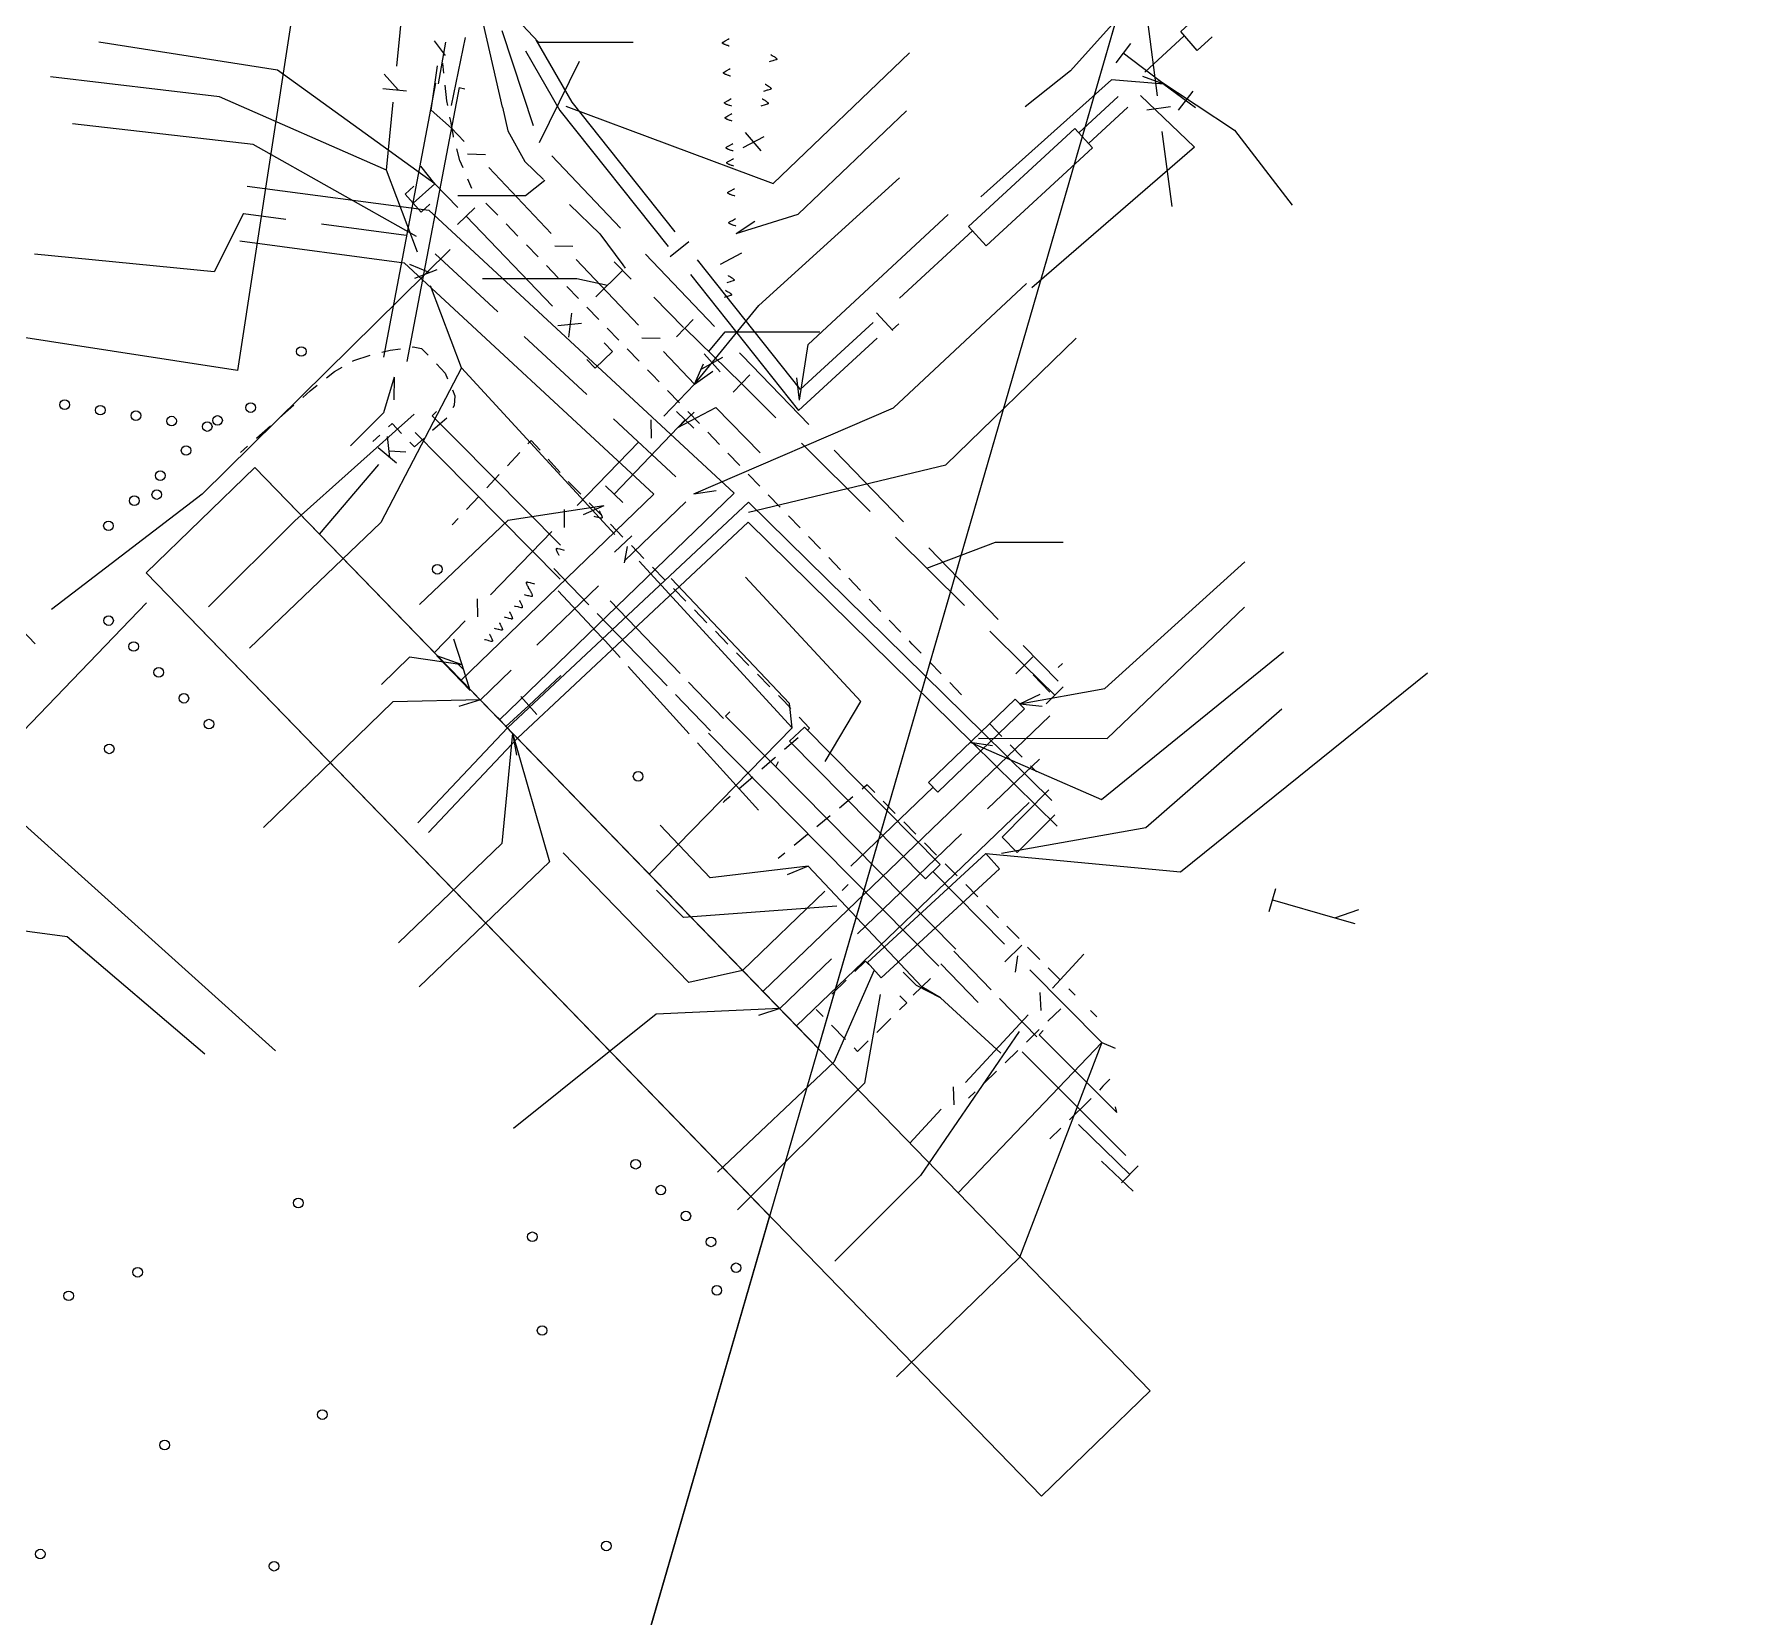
# Model space of a CAD drawing. Header units: metres. Extents: x 3206 to 3701, y 9896 to 11410.
# Drawn here: x 3609.6 to 3680.6, y 11142.5 to 11208.3 of the extents above; entities that cross this region are included whole.
import ezdxf

# ---------------------------------------------------------------- set-up
doc = ezdxf.new("R2010")
doc.units = ezdxf.units.M
for name, color, linetype in [('BOUNDARY', 7, 'Continuous'), ('BUILDING', 7, 'Continuous'), ('CURB', 7, 'Continuous'), ('ELECTR_CABLE', 7, 'Continuous'), ('ELECTR_CABLE_COMM', 7, 'Continuous'), ('GAS', 7, 'Continuous'), ('GROUND', 7, 'Continuous'), ('HEAT', 7, 'Continuous'), ('SEWER', 7, 'Continuous'), ('WATER_PIPELINE', 7, 'Continuous')]:
    doc.layers.add(name, color=color, linetype=linetype)

# ---------------------------------------------------------------- blocks, each defined once
blk = doc.blocks.new('МОЖЖЕВЕЛЬНИК_СКАЛЬНЫЙ')
blk.add_circle((0, 0), 0.2)
blk = doc.blocks.new('КЛЕН_САХАРИСТЫЙ')
blk.add_circle((0, 0), 0.2)
blk = doc.blocks.new('БЕРЕЗА_ПОЛЕЗНАЯ')
blk.add_circle((0, 0), 0.2)

msp = doc.modelspace()

# ---------------------------------------------------------------- linework, layer by layer
at = {"layer": 'BOUNDARY'}
msp.add_lwpolyline([(3253.023, 9915.673), (3233.596, 10020.109), (3233.041, 10027.227), (3225.675, 10139.955), (3262.083, 10325.257), (3335.841, 10689.444), (3351.098, 10763.684), (3367.768, 10831.231), (3377.814, 10869.112), (3520.394, 11207.447), (3551.174, 11273.829), (3554.005, 11279.367), (3611.719, 11390.174), (3639.436, 11373.131), (3680.635, 11298.581), (3281.247, 9920.202)], close=True, dxfattribs=at)
at = {"layer": 'BUILDING'}
for points in [[(3599.832, 11197.11), (3608.35, 11252.543), (3626.618, 11249.736), (3618.101, 11194.303)], [(3618.823, 11190.266), (3656.065, 11151.858), (3651.539, 11147.469), (3614.297, 11185.877)]]:
    msp.add_lwpolyline(points, close=True, dxfattribs=at)
at = {"layer": 'CURB'}
for points in [[(3626.684, 11206.662), (3626.637, 11207.081)], [(3626.845, 11205.329), (3626.81, 11205.523), (3626.739, 11206.165)], [(3627.088, 11204.008), (3627.078, 11204.046), (3626.965, 11204.673), (3626.935, 11204.837)], [(3627.482, 11202.726), (3627.349, 11203.042), (3627.219, 11203.525)], [(3627.84, 11201.877), (3627.676, 11202.266)], [(3628.925, 11200.757), (3628.434, 11201.264)], [(3629.765, 11199.891), (3629.273, 11200.398)], [(3630.604, 11199.024), (3630.113, 11199.531)], [(3631.443, 11198.158), (3630.952, 11198.665)], [(3632.283, 11197.291), (3631.791, 11197.799)], [(3633.122, 11196.425), (3632.631, 11196.932)], [(3633.962, 11195.558), (3633.47, 11196.066)], [(3622.881, 11194.69), (3622.931, 11194.719), (3623.623, 11194.942)], [(3624.107, 11195.064), (3624.448, 11195.142), (3624.878, 11195.204)], [(3625.373, 11195.276), (3625.4, 11195.28), (3625.757, 11195.222), (3626.028, 11194.935)], [(3634.801, 11194.692), (3634.31, 11195.199)], [(3621.803, 11193.997), (3622.13, 11194.254), (3622.449, 11194.439)], [(3626.372, 11194.571), (3626.739, 11194.183), (3626.838, 11193.954)], [(3635.64, 11193.825), (3635.342, 11194.134), (3635.149, 11194.333)], [(3620.809, 11193.184), (3621.114, 11193.454), (3621.411, 11193.688)], [(3627.037, 11193.495), (3627.143, 11193.252), (3627.106, 11192.842), (3627.059, 11192.745)], [(3636.478, 11192.957), (3635.987, 11193.465)], [(3619.848, 11192.333), (3620.435, 11192.853)], [(3624.924, 11191.686), (3624.525, 11192.102), (3624.375, 11191.958)], [(3626.803, 11192.323), (3626.519, 11192.071), (3626.216, 11191.803)], [(3637.316, 11192.089), (3636.825, 11192.598)], [(3618.886, 11191.481), (3619.474, 11192.001)], [(3624.014, 11191.611), (3623.732, 11191.34)], [(3625.842, 11191.471), (3625.458, 11191.13), (3625.271, 11191.326)], [(3630.179, 11191.247), (3630.313, 11191.39), (3630.683, 11190.981)], [(3638.154, 11191.221), (3637.663, 11191.73)], [(3618.224, 11190.884), (3618.513, 11191.149)], [(3629.326, 11190.337), (3629.837, 11190.883)], [(3631.019, 11190.61), (3631.521, 11190.055)], [(3638.992, 11190.354), (3638.501, 11190.862)], [(3628.472, 11189.426), (3628.808, 11189.784), (3628.984, 11189.972)], [(3639.83, 11189.486), (3639.339, 11189.994)], [(3631.859, 11189.687), (3632.383, 11189.153)], [(3627.619, 11188.515), (3628.131, 11189.061)], [(3632.733, 11188.797), (3633.257, 11188.263)], [(3640.668, 11188.618), (3640.177, 11189.126)], [(3627.022, 11187.878), (3627.277, 11188.15)], [(3633.607, 11187.906), (3634.131, 11187.372)], [(3641.506, 11187.75), (3641.015, 11188.258)], [(3642.343, 11186.882), (3641.853, 11187.39)], [(3634.481, 11187.015), (3635.005, 11186.481)], [(3643.181, 11186.014), (3642.691, 11186.522)], [(3635.355, 11186.124), (3635.879, 11185.59)], [(3644.019, 11185.146), (3643.529, 11185.655)], [(3636.229, 11185.233), (3636.753, 11184.699)], [(3637.103, 11184.342), (3637.627, 11183.808)], [(3644.857, 11184.279), (3644.367, 11184.787)], [(3645.695, 11183.411), (3645.205, 11183.919)], [(3637.977, 11183.451), (3638.5, 11182.917)], [(3646.534, 11182.544), (3646.168, 11182.921), (3646.069, 11183.023), (3646.042, 11183.051)], [(3638.851, 11182.56), (3639.374, 11182.026)], [(3647.375, 11181.678), (3646.883, 11182.185)], [(3639.725, 11181.669), (3640.248, 11181.135)], [(3640.598, 11180.778), (3640.831, 11180.541), (3641.117, 11180.24)], [(3648.215, 11180.813), (3647.723, 11181.32)], [(3641.462, 11179.877), (3641.893, 11179.422), (3641.802, 11179.344)], [(3649.896, 11179.082), (3649.404, 11179.589)], [(3641.423, 11179.017), (3640.856, 11178.529)], [(3650.736, 11178.217), (3650.244, 11178.723)], [(3640.478, 11178.203), (3640.438, 11178.168), (3639.911, 11177.714)], [(3651.331, 11177.605), (3651.085, 11177.858)], [(3639.532, 11177.388), (3638.965, 11176.9)], [(3638.587, 11176.574), (3638.362, 11176.38), (3638.305, 11176.327)], [(3643.692, 11176.561), (3643.137, 11176.101)], [(3644.603, 11176.744), (3644.292, 11177.058), (3644.077, 11176.88)], [(3642.752, 11175.782), (3642.197, 11175.322)], [(3645.462, 11175.876), (3644.955, 11176.388)], [(3641.812, 11175.003), (3641.257, 11174.543)], [(3646.32, 11175.008), (3645.813, 11175.521)], [(3647.179, 11174.14), (3646.672, 11174.653)], [(3640.872, 11174.224), (3640.595, 11173.994)], [(3648.038, 11173.273), (3647.531, 11173.785)], [(3648.897, 11172.405), (3648.39, 11172.917)], [(3649.755, 11171.537), (3649.248, 11172.049)], [(3650.614, 11170.669), (3650.107, 11171.182)], [(3651.473, 11169.801), (3650.966, 11170.314)], [(3652.332, 11168.934), (3651.825, 11169.446)], [(3652.937, 11168.322), (3652.683, 11168.578)], [(3651.81, 11167.229), (3652.341, 11167.745)], [(3653.583, 11167.679), (3653.846, 11167.418)], [(3650.919, 11166.365), (3650.999, 11166.442), (3651.451, 11166.881)], [(3650.028, 11165.501), (3650.56, 11166.017)], [(3649.137, 11164.637), (3649.669, 11165.152)], [(3654.388, 11164.822), (3654.099, 11164.524), (3653.95, 11164.369)], [(3648.512, 11164.03), (3648.778, 11164.288)], [(3653.602, 11164.01), (3653.5, 11163.904), (3652.704, 11163.127)], [(3652.347, 11162.777), (3651.896, 11162.337)]]:
    msp.add_lwpolyline(points, dxfattribs=at)
at = {"layer": 'ELECTR_CABLE'}
for points in [[(3629.12, 11205.249), (3628.335, 11208.714), (3630.535, 11210.193), (3629.833, 11211.238)], [(3629.304, 11209.365), (3630.619, 11207.96), (3634.551, 11207.96)], [(3630.41, 11204.476), (3629.112, 11208.423)], [(3654.48, 11208.694), (3652.753, 11206.772), (3650.867, 11205.262)], [(3626.453, 11206.229), (3626.76, 11207.952)], [(3627.001, 11205.319), (3627.583, 11208.149)], [(3638.556, 11207.794), (3638.542, 11207.798), (3638.493, 11207.814), (3638.472, 11207.821), (3638.439, 11207.833), (3638.403, 11207.845), (3638.379, 11207.855), (3638.355, 11207.864), (3638.338, 11207.872), (3638.321, 11207.88), (3638.311, 11207.885), (3638.302, 11207.89), (3638.295, 11207.895), (3638.292, 11207.897), (3638.289, 11207.9), (3638.284, 11207.904), (3638.281, 11207.906), (3638.278, 11207.909), (3638.276, 11207.911), (3638.274, 11207.914), (3638.272, 11207.917), (3638.27, 11207.919), (3638.27, 11207.921), (3638.269, 11207.922), (3638.269, 11207.924), (3638.268, 11207.925), (3638.268, 11207.927), (3638.268, 11207.929), (3638.268, 11207.931), (3638.268, 11207.932), (3638.268, 11207.933), (3638.268, 11207.934), (3638.268, 11207.935), (3638.269, 11207.936), (3638.269, 11207.938), (3638.27, 11207.939), (3638.271, 11207.941), (3638.272, 11207.942), (3638.272, 11207.943), (3638.273, 11207.945), (3638.274, 11207.946), (3638.275, 11207.947), (3638.276, 11207.948), (3638.279, 11207.95), (3638.281, 11207.952), (3638.283, 11207.954), (3638.287, 11207.957), (3638.291, 11207.959), (3638.298, 11207.963), (3638.384, 11208.013), (3638.413, 11208.029), (3638.508, 11208.084), (3638.545, 11208.105)], [(3655.243, 11207.899), (3654.637, 11207.103)], [(3632.305, 11207.15), (3630.64, 11203.776)], [(3640.28, 11207.442), (3640.293, 11207.434), (3640.337, 11207.408), (3640.356, 11207.396), (3640.385, 11207.378), (3640.417, 11207.357), (3640.439, 11207.343), (3640.46, 11207.328), (3640.475, 11207.317), (3640.489, 11207.305), (3640.498, 11207.297), (3640.505, 11207.29), (3640.511, 11207.284), (3640.514, 11207.281), (3640.516, 11207.279), (3640.521, 11207.273), (3640.523, 11207.27), (3640.525, 11207.267), (3640.526, 11207.264), (3640.528, 11207.261), (3640.529, 11207.258), (3640.53, 11207.255), (3640.53, 11207.254), (3640.531, 11207.252), (3640.531, 11207.25), (3640.531, 11207.249), (3640.531, 11207.247), (3640.53, 11207.245), (3640.53, 11207.243), (3640.53, 11207.242), (3640.529, 11207.241), (3640.529, 11207.24), (3640.528, 11207.239), (3640.528, 11207.238), (3640.527, 11207.237), (3640.526, 11207.236), (3640.525, 11207.234), (3640.524, 11207.233), (3640.523, 11207.232), (3640.521, 11207.231), (3640.52, 11207.23), (3640.519, 11207.229), (3640.518, 11207.228), (3640.515, 11207.227), (3640.513, 11207.226), (3640.509, 11207.224), (3640.505, 11207.223), (3640.501, 11207.221), (3640.493, 11207.219), (3640.398, 11207.189), (3640.367, 11207.18), (3640.261, 11207.148), (3640.22, 11207.136)], [(3657.537, 11205.525), (3654.94, 11207.501)], [(3626.331, 11206.256), (3624.166, 11194.857)], [(3638.601, 11206.546), (3638.587, 11206.551), (3638.538, 11206.567), (3638.516, 11206.574), (3638.484, 11206.585), (3638.448, 11206.598), (3638.423, 11206.607), (3638.4, 11206.617), (3638.383, 11206.624), (3638.366, 11206.633), (3638.356, 11206.638), (3638.347, 11206.643), (3638.34, 11206.648), (3638.337, 11206.65), (3638.334, 11206.652), (3638.329, 11206.656), (3638.325, 11206.659), (3638.323, 11206.662), (3638.321, 11206.664), (3638.319, 11206.667), (3638.317, 11206.67), (3638.315, 11206.672), (3638.315, 11206.673), (3638.314, 11206.675), (3638.313, 11206.677), (3638.313, 11206.678), (3638.313, 11206.68), (3638.312, 11206.682), (3638.312, 11206.684), (3638.313, 11206.685), (3638.313, 11206.686), (3638.313, 11206.687), (3638.313, 11206.688), (3638.313, 11206.689), (3638.314, 11206.691), (3638.315, 11206.692), (3638.316, 11206.694), (3638.317, 11206.695), (3638.317, 11206.696), (3638.318, 11206.697), (3638.319, 11206.699), (3638.32, 11206.7), (3638.321, 11206.701), (3638.324, 11206.703), (3638.325, 11206.705), (3638.328, 11206.707), (3638.332, 11206.709), (3638.336, 11206.712), (3638.343, 11206.716), (3638.429, 11206.766), (3638.457, 11206.782), (3638.553, 11206.837), (3638.59, 11206.858)], [(3640.042, 11206.217), (3640.055, 11206.209), (3640.099, 11206.183), (3640.119, 11206.171), (3640.148, 11206.152), (3640.18, 11206.132), (3640.202, 11206.117), (3640.222, 11206.103), (3640.237, 11206.092), (3640.252, 11206.08), (3640.261, 11206.072), (3640.268, 11206.065), (3640.274, 11206.059), (3640.276, 11206.056), (3640.279, 11206.053), (3640.283, 11206.048), (3640.285, 11206.045), (3640.287, 11206.042), (3640.289, 11206.039), (3640.29, 11206.036), (3640.292, 11206.032), (3640.292, 11206.03), (3640.293, 11206.028), (3640.293, 11206.027), (3640.293, 11206.025), (3640.293, 11206.024), (3640.293, 11206.022), (3640.293, 11206.02), (3640.293, 11206.018), (3640.292, 11206.017), (3640.292, 11206.016), (3640.292, 11206.015), (3640.291, 11206.014), (3640.29, 11206.013), (3640.29, 11206.012), (3640.289, 11206.01), (3640.287, 11206.009), (3640.286, 11206.008), (3640.285, 11206.007), (3640.284, 11206.006), (3640.283, 11206.005), (3640.281, 11206.004), (3640.28, 11206.003), (3640.277, 11206.002), (3640.275, 11206.001), (3640.272, 11205.999), (3640.268, 11205.997), (3640.264, 11205.996), (3640.256, 11205.994), (3640.161, 11205.964), (3640.129, 11205.955), (3640.024, 11205.923), (3639.983, 11205.911)], [(3656.635, 11206.212), (3654.448, 11206.388), (3649.015, 11201.524)], [(3656.635, 11206.212), (3655.758, 11206.533)], [(3656.377, 11206.408), (3659.573, 11204.295), (3661.975, 11201.181)], [(3656.635, 11206.212), (3657.943, 11205.241)], [(3627.313, 11206.07), (3625.148, 11194.671)], [(3627.313, 11206.07), (3627.559, 11206.023)], [(3638.646, 11205.299), (3638.632, 11205.304), (3638.583, 11205.32), (3638.561, 11205.327), (3638.529, 11205.338), (3638.493, 11205.351), (3638.468, 11205.36), (3638.445, 11205.37), (3638.428, 11205.377), (3638.411, 11205.386), (3638.401, 11205.391), (3638.392, 11205.396), (3638.385, 11205.401), (3638.382, 11205.403), (3638.379, 11205.405), (3638.373, 11205.409), (3638.37, 11205.412), (3638.368, 11205.414), (3638.366, 11205.417), (3638.364, 11205.419), (3638.361, 11205.423), (3638.36, 11205.425), (3638.359, 11205.426), (3638.359, 11205.428), (3638.358, 11205.429), (3638.358, 11205.431), (3638.358, 11205.433), (3638.357, 11205.435), (3638.357, 11205.437), (3638.357, 11205.437), (3638.358, 11205.439), (3638.358, 11205.44), (3638.358, 11205.441), (3638.358, 11205.442), (3638.359, 11205.443), (3638.36, 11205.445), (3638.361, 11205.447), (3638.361, 11205.448), (3638.362, 11205.449), (3638.363, 11205.45), (3638.364, 11205.452), (3638.365, 11205.453), (3638.366, 11205.454), (3638.369, 11205.456), (3638.37, 11205.457), (3638.373, 11205.46), (3638.377, 11205.462), (3638.381, 11205.465), (3638.388, 11205.469), (3638.474, 11205.519), (3638.502, 11205.535), (3638.598, 11205.59), (3638.635, 11205.611)], [(3639.923, 11205.604), (3639.936, 11205.596), (3639.98, 11205.57), (3640, 11205.558), (3640.029, 11205.54), (3640.061, 11205.519), (3640.083, 11205.505), (3640.104, 11205.49), (3640.118, 11205.479), (3640.133, 11205.467), (3640.142, 11205.459), (3640.149, 11205.453), (3640.155, 11205.446), (3640.158, 11205.444), (3640.16, 11205.441), (3640.164, 11205.436), (3640.167, 11205.432), (3640.168, 11205.429), (3640.17, 11205.426), (3640.172, 11205.423), (3640.173, 11205.42), (3640.174, 11205.417), (3640.174, 11205.416), (3640.174, 11205.414), (3640.175, 11205.413), (3640.175, 11205.411), (3640.175, 11205.409), (3640.174, 11205.407), (3640.174, 11205.405), (3640.174, 11205.405), (3640.173, 11205.403), (3640.173, 11205.402), (3640.172, 11205.401), (3640.172, 11205.4), (3640.171, 11205.399), (3640.17, 11205.398), (3640.168, 11205.396), (3640.167, 11205.395), (3640.166, 11205.394), (3640.165, 11205.393), (3640.164, 11205.392), (3640.163, 11205.391), (3640.161, 11205.391), (3640.159, 11205.389), (3640.157, 11205.388), (3640.153, 11205.386), (3640.149, 11205.385), (3640.145, 11205.383), (3640.137, 11205.381), (3640.042, 11205.351), (3640.01, 11205.342), (3639.905, 11205.31), (3639.864, 11205.298)], [(3657.84, 11205.923), (3657.234, 11205.127)], [(3629.12, 11205.249), (3629.348, 11204.274), (3630.054, 11202.995), (3630.827, 11202.251)], [(3638.669, 11204.676), (3638.654, 11204.68), (3638.605, 11204.696), (3638.584, 11204.703), (3638.551, 11204.715), (3638.515, 11204.727), (3638.491, 11204.737), (3638.467, 11204.746), (3638.45, 11204.754), (3638.433, 11204.762), (3638.423, 11204.768), (3638.414, 11204.772), (3638.407, 11204.777), (3638.404, 11204.779), (3638.401, 11204.782), (3638.396, 11204.786), (3638.393, 11204.789), (3638.39, 11204.791), (3638.388, 11204.793), (3638.386, 11204.796), (3638.384, 11204.799), (3638.383, 11204.801), (3638.382, 11204.803), (3638.381, 11204.804), (3638.381, 11204.806), (3638.38, 11204.807), (3638.38, 11204.809), (3638.38, 11204.811), (3638.38, 11204.813), (3638.38, 11204.814), (3638.38, 11204.815), (3638.38, 11204.816), (3638.38, 11204.817), (3638.381, 11204.818), (3638.381, 11204.82), (3638.382, 11204.821), (3638.383, 11204.823), (3638.384, 11204.824), (3638.384, 11204.825), (3638.385, 11204.827), (3638.387, 11204.828), (3638.388, 11204.829), (3638.389, 11204.83), (3638.391, 11204.832), (3638.393, 11204.834), (3638.396, 11204.836), (3638.399, 11204.839), (3638.403, 11204.841), (3638.41, 11204.845), (3638.496, 11204.895), (3638.525, 11204.911), (3638.62, 11204.966), (3638.657, 11204.987)], [(3638.837, 11199.999), (3641.423, 11200.809), (3645.924, 11205.108)], [(3639.886, 11203.438), (3639.236, 11204.198)], [(3638.713, 11203.428), (3638.699, 11203.433), (3638.65, 11203.449), (3638.629, 11203.456), (3638.596, 11203.467), (3638.56, 11203.48), (3638.536, 11203.49), (3638.512, 11203.499), (3638.495, 11203.507), (3638.478, 11203.515), (3638.468, 11203.52), (3638.459, 11203.525), (3638.452, 11203.53), (3638.449, 11203.532), (3638.446, 11203.534), (3638.441, 11203.538), (3638.438, 11203.541), (3638.435, 11203.544), (3638.433, 11203.546), (3638.431, 11203.549), (3638.429, 11203.552), (3638.428, 11203.554), (3638.427, 11203.556), (3638.426, 11203.557), (3638.426, 11203.559), (3638.425, 11203.56), (3638.425, 11203.562), (3638.425, 11203.564), (3638.425, 11203.566), (3638.425, 11203.567), (3638.425, 11203.568), (3638.425, 11203.569), (3638.425, 11203.57), (3638.426, 11203.571), (3638.426, 11203.573), (3638.427, 11203.574), (3638.428, 11203.576), (3638.429, 11203.577), (3638.429, 11203.578), (3638.43, 11203.579), (3638.431, 11203.581), (3638.432, 11203.582), (3638.433, 11203.583), (3638.436, 11203.585), (3638.438, 11203.587), (3638.44, 11203.589), (3638.444, 11203.591), (3638.448, 11203.594), (3638.455, 11203.598), (3638.541, 11203.648), (3638.57, 11203.664), (3638.665, 11203.719), (3638.702, 11203.74)], [(3639.999, 11204.027), (3639.114, 11203.559)], [(3634.035, 11200.218), (3631.167, 11203.224)], [(3638.736, 11202.805), (3638.721, 11202.81), (3638.673, 11202.825), (3638.651, 11202.833), (3638.618, 11202.844), (3638.583, 11202.857), (3638.558, 11202.866), (3638.535, 11202.875), (3638.518, 11202.883), (3638.501, 11202.891), (3638.49, 11202.897), (3638.482, 11202.902), (3638.474, 11202.906), (3638.471, 11202.909), (3638.468, 11202.911), (3638.463, 11202.915), (3638.46, 11202.918), (3638.458, 11202.92), (3638.455, 11202.923), (3638.453, 11202.925), (3638.451, 11202.928), (3638.45, 11202.93), (3638.449, 11202.932), (3638.449, 11202.933), (3638.448, 11202.935), (3638.448, 11202.936), (3638.447, 11202.938), (3638.447, 11202.94), (3638.447, 11202.942), (3638.447, 11202.943), (3638.447, 11202.944), (3638.447, 11202.945), (3638.448, 11202.946), (3638.448, 11202.948), (3638.449, 11202.949), (3638.449, 11202.951), (3638.45, 11202.952), (3638.451, 11202.954), (3638.452, 11202.955), (3638.453, 11202.956), (3638.454, 11202.957), (3638.455, 11202.958), (3638.456, 11202.959), (3638.458, 11202.962), (3638.46, 11202.963), (3638.463, 11202.965), (3638.467, 11202.968), (3638.47, 11202.97), (3638.477, 11202.974), (3638.563, 11203.024), (3638.592, 11203.041), (3638.687, 11203.095), (3638.725, 11203.117)], [(3630.877, 11202.202), (3630.071, 11201.564), (3627.258, 11201.564)], [(3638.781, 11201.558), (3638.766, 11201.562), (3638.718, 11201.578), (3638.696, 11201.586), (3638.663, 11201.597), (3638.627, 11201.609), (3638.603, 11201.619), (3638.58, 11201.628), (3638.563, 11201.636), (3638.545, 11201.644), (3638.535, 11201.65), (3638.527, 11201.655), (3638.519, 11201.659), (3638.516, 11201.661), (3638.513, 11201.664), (3638.508, 11201.668), (3638.505, 11201.671), (3638.503, 11201.673), (3638.5, 11201.675), (3638.498, 11201.678), (3638.496, 11201.681), (3638.495, 11201.683), (3638.494, 11201.685), (3638.494, 11201.686), (3638.493, 11201.688), (3638.493, 11201.689), (3638.492, 11201.691), (3638.492, 11201.693), (3638.492, 11201.695), (3638.492, 11201.696), (3638.492, 11201.697), (3638.492, 11201.698), (3638.493, 11201.699), (3638.493, 11201.7), (3638.494, 11201.702), (3638.494, 11201.703), (3638.495, 11201.705), (3638.496, 11201.707), (3638.497, 11201.707), (3638.498, 11201.709), (3638.499, 11201.71), (3638.5, 11201.711), (3638.501, 11201.712), (3638.503, 11201.714), (3638.505, 11201.716), (3638.508, 11201.718), (3638.512, 11201.721), (3638.515, 11201.723), (3638.522, 11201.727), (3638.608, 11201.777), (3638.637, 11201.793), (3638.732, 11201.848), (3638.77, 11201.869)], [(3631.908, 11201.21), (3633.175, 11199.99), (3634.132, 11198.691), (3634.229, 11198.56)], [(3638.826, 11200.31), (3638.811, 11200.315), (3638.763, 11200.331), (3638.741, 11200.338), (3638.708, 11200.349), (3638.672, 11200.362), (3638.648, 11200.372), (3638.624, 11200.381), (3638.607, 11200.389), (3638.59, 11200.397), (3638.58, 11200.402), (3638.572, 11200.407), (3638.564, 11200.412), (3638.561, 11200.414), (3638.558, 11200.416), (3638.553, 11200.421), (3638.55, 11200.423), (3638.548, 11200.426), (3638.545, 11200.428), (3638.543, 11200.431), (3638.541, 11200.434), (3638.54, 11200.436), (3638.539, 11200.438), (3638.538, 11200.439), (3638.538, 11200.441), (3638.537, 11200.442), (3638.537, 11200.444), (3638.537, 11200.446), (3638.537, 11200.448), (3638.537, 11200.449), (3638.537, 11200.45), (3638.537, 11200.451), (3638.538, 11200.452), (3638.538, 11200.453), (3638.538, 11200.455), (3638.539, 11200.456), (3638.54, 11200.458), (3638.541, 11200.459), (3638.542, 11200.46), (3638.542, 11200.461), (3638.544, 11200.463), (3638.545, 11200.464), (3638.546, 11200.465), (3638.548, 11200.467), (3638.55, 11200.469), (3638.553, 11200.471), (3638.556, 11200.474), (3638.56, 11200.476), (3638.567, 11200.48), (3638.653, 11200.53), (3638.682, 11200.546), (3638.777, 11200.601), (3638.814, 11200.622)], [(3638.837, 11199.999), (3639.621, 11200.507)], [(3637.939, 11196.128), (3635.071, 11199.133)], [(3639.059, 11199.175), (3638.175, 11198.705)], [(3634.117, 11198.459), (3633.004, 11197.363)], [(3633.767, 11198.815), (3634.468, 11198.102)], [(3633.486, 11197.837), (3632.216, 11198.111), (3628.284, 11198.111)], [(3638.502, 11198.252), (3638.515, 11198.245), (3638.559, 11198.219), (3638.579, 11198.208), (3638.608, 11198.19), (3638.641, 11198.17), (3638.663, 11198.156), (3638.684, 11198.141), (3638.699, 11198.131), (3638.714, 11198.119), (3638.723, 11198.111), (3638.73, 11198.105), (3638.736, 11198.099), (3638.739, 11198.096), (3638.741, 11198.093), (3638.745, 11198.088), (3638.748, 11198.084), (3638.75, 11198.082), (3638.751, 11198.079), (3638.753, 11198.076), (3638.754, 11198.072), (3638.755, 11198.07), (3638.756, 11198.068), (3638.756, 11198.067), (3638.756, 11198.065), (3638.756, 11198.064), (3638.756, 11198.062), (3638.756, 11198.06), (3638.755, 11198.058), (3638.755, 11198.057), (3638.755, 11198.056), (3638.754, 11198.055), (3638.754, 11198.054), (3638.753, 11198.053), (3638.753, 11198.051), (3638.752, 11198.05), (3638.75, 11198.048), (3638.749, 11198.047), (3638.748, 11198.047), (3638.747, 11198.046), (3638.746, 11198.045), (3638.744, 11198.044), (3638.743, 11198.043), (3638.74, 11198.041), (3638.738, 11198.04), (3638.735, 11198.039), (3638.731, 11198.037), (3638.727, 11198.035), (3638.719, 11198.033), (3638.625, 11198.002), (3638.593, 11197.992), (3638.488, 11197.958), (3638.448, 11197.945)], [(3636.647, 11196.094), (3635.422, 11197.344)], [(3638.393, 11197.638), (3638.407, 11197.63), (3638.451, 11197.605), (3638.47, 11197.593), (3638.5, 11197.575), (3638.533, 11197.555), (3638.554, 11197.541), (3638.575, 11197.527), (3638.59, 11197.516), (3638.605, 11197.504), (3638.614, 11197.497), (3638.622, 11197.49), (3638.628, 11197.484), (3638.63, 11197.481), (3638.633, 11197.478), (3638.637, 11197.473), (3638.639, 11197.47), (3638.641, 11197.467), (3638.643, 11197.464), (3638.645, 11197.461), (3638.646, 11197.458), (3638.647, 11197.455), (3638.647, 11197.454), (3638.647, 11197.452), (3638.648, 11197.451), (3638.648, 11197.449), (3638.648, 11197.447), (3638.647, 11197.445), (3638.647, 11197.443), (3638.647, 11197.443), (3638.646, 11197.441), (3638.646, 11197.44), (3638.646, 11197.439), (3638.645, 11197.438), (3638.644, 11197.437), (3638.643, 11197.436), (3638.642, 11197.434), (3638.641, 11197.433), (3638.64, 11197.432), (3638.639, 11197.431), (3638.637, 11197.43), (3638.636, 11197.429), (3638.635, 11197.428), (3638.632, 11197.427), (3638.63, 11197.426), (3638.627, 11197.424), (3638.623, 11197.422), (3638.619, 11197.421), (3638.611, 11197.418), (3638.516, 11197.387), (3638.485, 11197.377), (3638.38, 11197.344), (3638.339, 11197.331)], [(3637.053, 11196.416), (3636.356, 11195.699)], [(3639.065, 11193.763), (3636.704, 11196.058)], [(3637.706, 11195.084), (3638.385, 11195.905), (3642.317, 11195.905)], [(3638.177, 11194.246), (3637.514, 11194.995)], [(3641.866, 11192.06), (3639.089, 11194.923), (3638.974, 11195.042)], [(3638.279, 11194.838), (3637.403, 11194.354)], [(3624.613, 11194.021), (3624.169, 11192.533), (3622.795, 11191.161)], [(3624.613, 11194.021), (3624.595, 11193.087)], [(3639.413, 11194.122), (3638.716, 11193.405)], [(3639.065, 11193.763), (3640.494, 11192.338)], [(3636.412, 11191.929), (3637.989, 11192.763), (3639.837, 11190.871)], [(3625.44, 11192.483), (3620.483, 11188.053), (3616.887, 11184.463)], [(3626.198, 11192.42), (3626.376, 11192.596)], [(3626.198, 11192.42), (3627.239, 11191.369), (3631.534, 11187.033)], [(3633.766, 11189.161), (3636.717, 11192.248)], [(3637.078, 11191.902), (3636.356, 11192.594)], [(3636.412, 11191.929), (3637.091, 11192.571)], [(3625.488, 11191.716), (3626.529, 11190.665), (3631.522, 11185.623)], [(3641.556, 11191.279), (3644.414, 11188.429)], [(3645.804, 11188.002), (3642.911, 11190.983)], [(3634.127, 11188.815), (3633.405, 11189.507)], [(3633.332, 11188.673), (3629.337, 11188.066), (3625.668, 11184.56)], [(3633.332, 11188.673), (3632.48, 11188.291)], [(3633.144, 11188.462), (3633.151, 11188.449), (3633.175, 11188.403), (3633.186, 11188.383), (3633.202, 11188.353), (3633.219, 11188.319), (3633.23, 11188.295), (3633.241, 11188.272), (3633.248, 11188.255), (3633.254, 11188.237), (3633.258, 11188.226), (3633.261, 11188.216), (3633.263, 11188.208), (3633.263, 11188.204), (3633.264, 11188.201), (3633.265, 11188.194), (3633.265, 11188.19), (3633.265, 11188.187), (3633.265, 11188.183), (3633.265, 11188.18), (3633.264, 11188.176), (3633.264, 11188.174), (3633.263, 11188.172), (3633.263, 11188.171), (3633.262, 11188.169), (3633.261, 11188.168), (3633.26, 11188.166), (3633.259, 11188.165), (3633.258, 11188.163), (3633.257, 11188.163), (3633.256, 11188.162), (3633.255, 11188.161), (3633.254, 11188.161), (3633.253, 11188.16), (3633.252, 11188.159), (3633.25, 11188.159), (3633.248, 11188.158), (3633.247, 11188.158), (3633.246, 11188.157), (3633.244, 11188.157), (3633.242, 11188.157), (3633.241, 11188.157), (3633.24, 11188.157), (3633.236, 11188.157), (3633.234, 11188.157), (3633.23, 11188.157), (3633.226, 11188.158), (3633.222, 11188.159), (3633.214, 11188.161), (3633.117, 11188.184), (3633.085, 11188.192), (3632.978, 11188.219), (3632.937, 11188.229)], [(3645.476, 11187.37), (3648.334, 11184.52)], [(3646.767, 11186.083), (3649.63, 11187.159), (3652.442, 11187.159)], [(3631.485, 11186.598), (3631.477, 11186.611), (3631.453, 11186.656), (3631.442, 11186.676), (3631.427, 11186.707), (3631.41, 11186.741), (3631.398, 11186.765), (3631.388, 11186.788), (3631.381, 11186.805), (3631.374, 11186.823), (3631.371, 11186.834), (3631.368, 11186.843), (3631.366, 11186.852), (3631.365, 11186.855), (3631.364, 11186.859), (3631.364, 11186.866), (3631.363, 11186.87), (3631.363, 11186.873), (3631.363, 11186.876), (3631.364, 11186.88), (3631.364, 11186.884), (3631.365, 11186.886), (3631.365, 11186.888), (3631.366, 11186.889), (3631.367, 11186.891), (3631.367, 11186.892), (3631.368, 11186.894), (3631.369, 11186.895), (3631.371, 11186.896), (3631.371, 11186.897), (3631.372, 11186.898), (3631.373, 11186.898), (3631.374, 11186.899), (3631.375, 11186.9), (3631.377, 11186.9), (3631.378, 11186.901), (3631.38, 11186.902), (3631.382, 11186.902), (3631.383, 11186.902), (3631.384, 11186.902), (3631.386, 11186.903), (3631.388, 11186.903), (3631.389, 11186.903), (3631.392, 11186.903), (3631.395, 11186.903), (3631.398, 11186.902), (3631.403, 11186.902), (3631.407, 11186.901), (3631.415, 11186.899), (3631.512, 11186.876), (3631.544, 11186.867), (3631.65, 11186.841), (3631.692, 11186.831)], [(3649.742, 11183.944), (3646.849, 11186.925)], [(3632.714, 11184.558), (3631.258, 11186.068)], [(3630.24, 11185.199), (3630.247, 11185.186), (3630.271, 11185.141), (3630.282, 11185.121), (3630.298, 11185.09), (3630.315, 11185.056), (3630.326, 11185.032), (3630.337, 11185.009), (3630.344, 11184.992), (3630.35, 11184.974), (3630.354, 11184.963), (3630.357, 11184.954), (3630.359, 11184.945), (3630.359, 11184.942), (3630.36, 11184.938), (3630.361, 11184.931), (3630.361, 11184.927), (3630.361, 11184.924), (3630.361, 11184.92), (3630.361, 11184.917), (3630.36, 11184.913), (3630.36, 11184.911), (3630.359, 11184.909), (3630.359, 11184.908), (3630.358, 11184.906), (3630.357, 11184.905), (3630.356, 11184.903), (3630.355, 11184.902), (3630.354, 11184.9), (3630.353, 11184.9), (3630.352, 11184.899), (3630.351, 11184.898), (3630.35, 11184.898), (3630.349, 11184.897), (3630.348, 11184.897), (3630.346, 11184.896), (3630.344, 11184.895), (3630.343, 11184.895), (3630.342, 11184.895), (3630.34, 11184.894), (3630.338, 11184.894), (3630.337, 11184.894), (3630.335, 11184.894), (3630.332, 11184.894), (3630.33, 11184.894), (3630.326, 11184.895), (3630.322, 11184.895), (3630.318, 11184.896), (3630.31, 11184.898), (3630.213, 11184.921), (3630.181, 11184.929), (3630.074, 11184.956), (3630.032, 11184.966)], [(3630.24, 11185.199), (3630.233, 11185.213), (3630.209, 11185.258), (3630.198, 11185.278), (3630.182, 11185.309), (3630.165, 11185.343), (3630.154, 11185.366), (3630.143, 11185.389), (3630.136, 11185.407), (3630.13, 11185.424), (3630.126, 11185.435), (3630.123, 11185.445), (3630.121, 11185.453), (3630.12, 11185.457), (3630.12, 11185.461), (3630.119, 11185.467), (3630.119, 11185.471), (3630.119, 11185.475), (3630.119, 11185.478), (3630.119, 11185.481), (3630.12, 11185.485), (3630.12, 11185.488), (3630.121, 11185.489), (3630.121, 11185.491), (3630.122, 11185.492), (3630.123, 11185.494), (3630.124, 11185.495), (3630.125, 11185.497), (3630.126, 11185.498), (3630.127, 11185.499), (3630.128, 11185.499), (3630.129, 11185.5), (3630.13, 11185.501), (3630.131, 11185.501), (3630.132, 11185.502), (3630.134, 11185.503), (3630.136, 11185.503), (3630.137, 11185.504), (3630.138, 11185.504), (3630.14, 11185.504), (3630.141, 11185.504), (3630.143, 11185.504), (3630.144, 11185.505), (3630.148, 11185.504), (3630.15, 11185.504), (3630.154, 11185.504), (3630.158, 11185.503), (3630.162, 11185.502), (3630.17, 11185.5), (3630.267, 11185.477), (3630.299, 11185.469), (3630.406, 11185.443), (3630.447, 11185.432)], [(3631.435, 11185.14), (3633.244, 11183.201), (3633.399, 11183.035), (3634.01, 11182.362)], [(3605.39, 11184.55), (3608.584, 11184.084), (3609.678, 11182.925)], [(3629.41, 11184.267), (3629.417, 11184.254), (3629.442, 11184.208), (3629.452, 11184.188), (3629.468, 11184.158), (3629.485, 11184.124), (3629.496, 11184.1), (3629.507, 11184.077), (3629.514, 11184.06), (3629.52, 11184.042), (3629.524, 11184.031), (3629.527, 11184.021), (3629.529, 11184.013), (3629.53, 11184.009), (3629.53, 11184.006), (3629.531, 11183.999), (3629.531, 11183.995), (3629.532, 11183.992), (3629.531, 11183.988), (3629.531, 11183.985), (3629.531, 11183.981), (3629.53, 11183.979), (3629.529, 11183.977), (3629.529, 11183.976), (3629.528, 11183.974), (3629.528, 11183.973), (3629.526, 11183.971), (3629.525, 11183.97), (3629.524, 11183.968), (3629.523, 11183.968), (3629.522, 11183.967), (3629.522, 11183.966), (3629.521, 11183.966), (3629.519, 11183.965), (3629.518, 11183.964), (3629.517, 11183.964), (3629.514, 11183.963), (3629.513, 11183.963), (3629.512, 11183.962), (3629.51, 11183.962), (3629.509, 11183.962), (3629.507, 11183.962), (3629.506, 11183.962), (3629.502, 11183.962), (3629.5, 11183.962), (3629.497, 11183.962), (3629.492, 11183.963), (3629.488, 11183.964), (3629.48, 11183.966), (3629.383, 11183.989), (3629.351, 11183.997), (3629.244, 11184.024), (3629.203, 11184.034)], [(3629.825, 11184.733), (3629.832, 11184.72), (3629.856, 11184.675), (3629.867, 11184.654), (3629.883, 11184.624), (3629.9, 11184.59), (3629.911, 11184.566), (3629.922, 11184.543), (3629.929, 11184.526), (3629.935, 11184.508), (3629.939, 11184.497), (3629.942, 11184.488), (3629.944, 11184.479), (3629.944, 11184.475), (3629.945, 11184.472), (3629.946, 11184.465), (3629.946, 11184.461), (3629.946, 11184.458), (3629.946, 11184.454), (3629.946, 11184.451), (3629.945, 11184.447), (3629.945, 11184.445), (3629.944, 11184.443), (3629.944, 11184.442), (3629.943, 11184.44), (3629.942, 11184.439), (3629.941, 11184.437), (3629.94, 11184.436), (3629.939, 11184.434), (3629.938, 11184.434), (3629.937, 11184.433), (3629.936, 11184.432), (3629.935, 11184.432), (3629.934, 11184.431), (3629.933, 11184.43), (3629.931, 11184.43), (3629.929, 11184.429), (3629.928, 11184.429), (3629.927, 11184.429), (3629.925, 11184.428), (3629.923, 11184.428), (3629.922, 11184.428), (3629.921, 11184.428), (3629.917, 11184.428), (3629.915, 11184.428), (3629.911, 11184.429), (3629.907, 11184.429), (3629.903, 11184.43), (3629.895, 11184.432), (3629.798, 11184.455), (3629.766, 11184.463), (3629.659, 11184.49), (3629.618, 11184.5)], [(3636.513, 11181.701), (3633.601, 11184.719)], [(3628.995, 11183.801), (3629.002, 11183.788), (3629.027, 11183.742), (3629.037, 11183.722), (3629.053, 11183.692), (3629.07, 11183.657), (3629.082, 11183.634), (3629.092, 11183.611), (3629.099, 11183.594), (3629.106, 11183.576), (3629.109, 11183.565), (3629.112, 11183.555), (3629.114, 11183.547), (3629.115, 11183.543), (3629.115, 11183.539), (3629.116, 11183.533), (3629.117, 11183.529), (3629.117, 11183.526), (3629.117, 11183.522), (3629.116, 11183.519), (3629.116, 11183.515), (3629.115, 11183.513), (3629.115, 11183.511), (3629.114, 11183.509), (3629.113, 11183.508), (3629.113, 11183.507), (3629.112, 11183.505), (3629.11, 11183.504), (3629.109, 11183.502), (3629.108, 11183.502), (3629.108, 11183.501), (3629.107, 11183.5), (3629.106, 11183.499), (3629.105, 11183.499), (3629.103, 11183.498), (3629.102, 11183.498), (3629.1, 11183.497), (3629.098, 11183.497), (3629.097, 11183.496), (3629.096, 11183.496), (3629.094, 11183.496), (3629.092, 11183.496), (3629.091, 11183.496), (3629.087, 11183.496), (3629.085, 11183.496), (3629.082, 11183.496), (3629.077, 11183.497), (3629.073, 11183.498), (3629.065, 11183.5), (3628.968, 11183.523), (3628.936, 11183.531), (3628.83, 11183.558), (3628.788, 11183.568)], [(3635.973, 11181.18), (3633.061, 11184.198)], [(3627.443, 11182.06), (3627.102, 11183.129)], [(3628.58, 11183.335), (3628.588, 11183.321), (3628.612, 11183.276), (3628.622, 11183.256), (3628.638, 11183.226), (3628.655, 11183.191), (3628.667, 11183.168), (3628.677, 11183.145), (3628.684, 11183.128), (3628.691, 11183.11), (3628.694, 11183.099), (3628.697, 11183.089), (3628.699, 11183.081), (3628.7, 11183.077), (3628.701, 11183.073), (3628.701, 11183.067), (3628.702, 11183.063), (3628.702, 11183.059), (3628.702, 11183.056), (3628.701, 11183.053), (3628.701, 11183.049), (3628.7, 11183.046), (3628.7, 11183.045), (3628.699, 11183.043), (3628.698, 11183.042), (3628.698, 11183.041), (3628.697, 11183.039), (3628.696, 11183.037), (3628.694, 11183.036), (3628.694, 11183.035), (3628.693, 11183.035), (3628.692, 11183.034), (3628.691, 11183.033), (3628.69, 11183.033), (3628.688, 11183.032), (3628.687, 11183.031), (3628.685, 11183.031), (3628.683, 11183.03), (3628.682, 11183.03), (3628.681, 11183.03), (3628.679, 11183.03), (3628.677, 11183.03), (3628.676, 11183.03), (3628.673, 11183.03), (3628.67, 11183.03), (3628.667, 11183.03), (3628.662, 11183.031), (3628.658, 11183.032), (3628.65, 11183.034), (3628.553, 11183.057), (3628.521, 11183.065), (3628.415, 11183.091), (3628.373, 11183.102)], [(3649.396, 11183.461), (3650.826, 11182.036)], [(3652.233, 11181.376), (3650.786, 11182.867)], [(3627.442, 11182.056), (3625.256, 11182.373), (3624.088, 11181.241)], [(3627.442, 11182.056), (3626.385, 11182.434), (3627.767, 11181.002), (3627.775, 11180.994), (3627.442, 11182.056)], [(3627.234, 11182.13), (3627.508, 11181.847)], [(3650.475, 11181.68), (3651.176, 11182.393)], [(3630.22, 11180.365), (3631.549, 11181.612)], [(3634.346, 11181.992), (3636.891, 11179.186)], [(3650.826, 11182.036), (3652.093, 11180.791)], [(3629.885, 11180.737), (3630.555, 11179.994)], [(3637.776, 11179.311), (3636.32, 11180.82)], [(3638.316, 11179.831), (3636.86, 11181.341)], [(3651.743, 11180.434), (3652.443, 11181.148)], [(3630.22, 11180.365), (3629.258, 11179.497)], [(3638.401, 11179.923), (3638.579, 11180.099)], [(3628.923, 11179.868), (3629.593, 11179.126)], [(3638.402, 11179.923), (3640.487, 11177.812)], [(3637.227, 11178.815), (3639.639, 11176.156), (3639.772, 11176.009)], [(3637.69, 11179.219), (3640.008, 11176.875)], [(3640.487, 11177.813), (3640.601, 11178.035)], [(3640.487, 11177.812), (3647.984, 11170.23)], [(3640.008, 11176.875), (3647.272, 11169.526)], [(3641.831, 11173.675), (3637.766, 11173.195), (3635.674, 11175.393)], [(3641.831, 11173.675), (3640.967, 11173.321)], [(3646.568, 11168.666), (3641.831, 11173.675)], [(3643.034, 11172.023), (3636.652, 11171.55), (3635.525, 11172.677)], [(3661.02, 11171.797), (3661.296, 11172.758)], [(3661.158, 11172.278), (3663.751, 11171.532), (3664.576, 11171.295)], [(3663.751, 11171.532), (3664.747, 11171.884)], [(3647.897, 11170.139), (3649.452, 11168.538)], [(3647.359, 11169.617), (3648.914, 11168.016)], [(3645.784, 11169.273), (3646.327, 11168.73), (3647.329, 11168.216)], [(3646.931, 11169.01), (3646.205, 11168.322)], [(3647.338, 11168.207), (3646.568, 11168.666)], [(3647.329, 11168.216), (3647.338, 11168.207), (3649.856, 11165.903)], [(3649.8, 11168.179), (3651.355, 11166.578)], [(3650.616, 11166.801), (3646.514, 11160.814), (3642.948, 11157.254)], [(3651.44, 11166.671), (3651.616, 11166.847)], [(3651.44, 11166.67), (3654.678, 11163.431)], [(3650.732, 11165.964), (3655.051, 11161.644)], [(3654.678, 11163.431), (3654.627, 11163.676)], [(3655.214, 11160.862), (3653.08, 11162.937)], [(3654.045, 11161.414), (3655.359, 11160.167)], [(3655.562, 11161.22), (3654.865, 11160.503)]]:
    msp.add_lwpolyline(points, dxfattribs=at)
at = {"layer": 'ELECTR_CABLE_COMM'}
for points in [[(3626.744, 11207.41), (3626.293, 11208.009)], [(3626.157, 11205.133), (3626.414, 11206.967)], [(3627.52, 11203.83), (3626.993, 11204.384), (3626.157, 11205.133)], [(3628.411, 11203.276), (3627.661, 11203.296)], [(3631.151, 11200.006), (3628.553, 11202.742)], [(3637.114, 11193.727), (3639.779, 11197.008), (3645.638, 11202.319)], [(3626.948, 11199.334), (3616.628, 11189.159), (3610.358, 11184.353)], [(3632.042, 11199.453), (3631.293, 11199.472)], [(3634.782, 11196.183), (3632.184, 11198.919)], [(3635.673, 11195.629), (3634.924, 11195.648)], [(3637.114, 11193.727), (3635.815, 11195.095)], [(3637.114, 11193.727), (3637.487, 11194.583)], [(3637.114, 11193.727), (3637.876, 11194.268)], [(3635.832, 11192.405), (3637.114, 11193.727)], [(3635.315, 11191.492), (3635.304, 11192.242)], [(3632.223, 11188.685), (3634.787, 11191.329)], [(3631.707, 11187.772), (3631.695, 11188.522)], [(3628.615, 11184.965), (3631.179, 11187.609)], [(3628.098, 11184.052), (3628.087, 11184.802)], [(3626.288, 11182.567), (3627.57, 11183.889)], [(3653.304, 11170.02), (3652.004, 11168.608)], [(3651.48, 11168.43), (3651.511, 11167.682)], [(3650.987, 11167.504), (3648.387, 11164.68)], [(3647.863, 11164.503), (3647.894, 11163.754)], [(3647.371, 11163.577), (3646.071, 11162.165)]]:
    msp.add_lwpolyline(points, dxfattribs=at)
at = {"layer": 'GAS'}
for points in [[(3626.306, 11202.072), (3619.76, 11206.79), (3612.332, 11207.952)], [(3626.306, 11202.072), (3625.722, 11202.801)], [(3625.439, 11201.972), (3625.066, 11201.639), (3625.732, 11200.893), (3626.105, 11201.226)], [(3625.399, 11201.266), (3626.306, 11202.072), (3627.261, 11201.077)], [(3627.247, 11200.37), (3627.968, 11201.063)], [(3627.607, 11200.716), (3631.198, 11196.977)], [(3631.997, 11196.684), (3631.87, 11195.691)], [(3632.414, 11196.252), (3631.419, 11196.159)], [(3632.632, 11194.76), (3632.979, 11194.399), (3633.699, 11195.093), (3633.352, 11195.453)]]:
    msp.add_lwpolyline(points, dxfattribs=at)
at = {"layer": 'GROUND'}
msp.add_lwpolyline([(3659.439, 11225.43), (3642.25, 11166.105), (3618.823, 11190.266), (3614.297, 11185.877), (3640.229, 11159.132), (3528.062, 10772.016)], dxfattribs=at)
at = {"layer": 'HEAT'}
for points in [[(3625.547, 11199.872), (3618.749, 11203.708), (3611.23, 11204.555)], [(3618.496, 11201.972), (3626.061, 11200.964), (3638.76, 11189.192), (3628.997, 11179.769)], [(3618.344, 11200.833), (3617.132, 11198.401), (3609.651, 11199.139)], [(3618.344, 11200.833), (3620.104, 11200.598)], [(3621.59, 11200.4), (3625.11, 11199.93)], [(3618.192, 11199.693), (3625.033, 11198.78), (3635.414, 11189.158), (3627.4, 11181.424)], [(3626.324, 11199.152), (3628.928, 11196.738)], [(3637.087, 11189.175), (3645.385, 11192.754), (3650.914, 11197.92)], [(3630.028, 11195.719), (3632.632, 11193.305)], [(3639.351, 11188.404), (3647.567, 11190.383), (3652.985, 11195.644)], [(3633.732, 11192.285), (3636.336, 11189.871)], [(3637.087, 11189.175), (3638.012, 11189.302)], [(3651.971, 11176.41), (3649.126, 11179.219), (3639.356, 11188.82), (3629.327, 11179.43), (3625.602, 11175.484)], [(3636.745, 11188.844), (3634.19, 11186.379)], [(3652.192, 11175.348), (3648.704, 11178.791), (3639.346, 11187.988), (3629.751, 11179.004), (3626.044, 11175.078)], [(3633.11, 11185.337), (3630.555, 11182.871)], [(3648.915, 11179.005), (3654.272, 11178.997), (3659.99, 11184.449)], [(3629.476, 11181.83), (3628.199, 11180.597)], [(3628.199, 11180.597), (3624.566, 11180.521), (3619.174, 11175.294)], [(3628.199, 11180.597), (3627.304, 11180.328)], [(3639.959, 11168.475), (3651.889, 11179.936)], [(3629.539, 11179.217), (3629.092, 11174.619), (3624.792, 11170.49)], [(3629.539, 11179.217), (3631.071, 11173.865), (3625.65, 11168.658)], [(3629.539, 11179.217), (3629.701, 11178.297)], [(3649.297, 11176.06), (3651.458, 11178.136)], [(3641.345, 11167.033), (3651.027, 11176.335)], [(3643.894, 11170.869), (3648.215, 11175.021)], [(3640.652, 11167.754), (3642.812, 11169.83)], [(3640.652, 11167.754), (3635.515, 11167.519), (3629.58, 11162.768)], [(3640.652, 11167.754), (3639.764, 11167.463)]]:
    msp.add_lwpolyline(points, dxfattribs=at)
at = {"layer": 'SEWER'}
for points in [[(3624.721, 11206.955), (3625.003, 11209.781)], [(3655.952, 11208.834), (3656.358, 11205.725)], [(3624.29, 11202.636), (3617.347, 11205.678), (3610.318, 11206.523)], [(3624.777, 11205.973), (3624.202, 11206.634)], [(3624.143, 11206.036), (3625.128, 11205.938)], [(3624.29, 11202.636), (3624.572, 11205.462)], [(3656.907, 11205.264), (3655.925, 11205.136)], [(3656.553, 11204.238), (3656.959, 11201.129)], [(3625.587, 11199.225), (3624.29, 11202.636)], [(3626.076, 11198.372), (3625.267, 11198.707)], [(3625.48, 11198.145), (3626.406, 11198.498)], [(3627.418, 11194.413), (3626.121, 11197.824)], [(3627.418, 11194.413), (3624.064, 11187.971), (3618.596, 11182.748)], [(3627.418, 11194.413), (3633.79, 11187.478)], [(3624.437, 11190.686), (3624.342, 11191.557)], [(3623.952, 11191.1), (3624.705, 11190.457)], [(3624.407, 11190.962), (3625.095, 11190.913)], [(3621.51, 11187.495), (3623.977, 11190.384)], [(3634.504, 11187.416), (3633.775, 11186.746)], [(3634.312, 11186.981), (3634.181, 11186.304)], [(3634.805, 11186.373), (3641.177, 11179.438)], [(3641.177, 11179.438), (3641.063, 11180.446), (3636.131, 11185.643)], [(3642.543, 11178.039), (3644.024, 11180.529), (3639.228, 11185.702)], [(3649.23, 11174.202), (3657.324, 11173.439), (3667.599, 11181.728)], [(3649.875, 11174.217), (3655.876, 11175.284), (3661.539, 11180.231)], [(3635.229, 11173.347), (3641.177, 11179.438)], [(3641.677, 11179.468), (3647.33, 11173.745), (3646.715, 11173.161), (3641.062, 11178.884), (3641.677, 11179.468)], [(3651.844, 11176.851), (3649.909, 11174.892), (3650.537, 11174.248), (3652.093, 11175.823)], [(3644.868, 11169.043), (3649.796, 11173.567), (3649.23, 11174.202), (3644.302, 11169.678), (3644.868, 11169.043)], [(3647.022, 11173.453), (3650.008, 11170.43)], [(3598.99, 11172.37), (3611.005, 11170.762), (3616.732, 11165.88)], [(3650.724, 11170.394), (3650.019, 11169.698)], [(3644.585, 11169.36), (3642.906, 11165.534), (3638.068, 11160.952)], [(3644.36, 11169.589), (3644.218, 11169.734), (3643.771, 11169.293)], [(3650.548, 11169.953), (3650.441, 11169.272)], [(3651.062, 11169.363), (3654.048, 11166.34)], [(3643.415, 11168.943), (3642.823, 11168.361)], [(3644.83, 11168.339), (3644.184, 11164.658), (3638.897, 11159.391)], [(3645.639, 11167.699), (3645.934, 11167.99), (3645.643, 11168.285)], [(3642.171, 11167.719), (3642.462, 11167.423)], [(3644.691, 11166.766), (3645.282, 11167.348)], [(3642.813, 11167.067), (3643.395, 11166.476)], [(3643.746, 11166.12), (3643.888, 11165.975), (3644.335, 11166.415)], [(3654.048, 11166.34), (3650.622, 11157.398), (3645.508, 11152.44)], [(3648.078, 11160.094), (3654.048, 11166.34)], [(3654.048, 11166.34), (3654.613, 11166.11)]]:
    msp.add_lwpolyline(points, dxfattribs=at)
at = {"layer": 'WATER_PIPELINE'}
for points in [[(3658.647, 11208.181), (3658.023, 11207.607), (3657.336, 11208.4), (3659.622, 11210.505), (3660.031, 11210.033)], [(3630.513, 11208.049), (3632.005, 11205.459)], [(3655.836, 11206.713), (3657.476, 11208.224)], [(3630.077, 11207.604), (3631.507, 11205.121)], [(3631.756, 11205.29), (3640.381, 11202.086), (3646.058, 11207.51)], [(3655.667, 11205.741), (3657.913, 11203.595), (3651.134, 11197.741)], [(3653.094, 11204.185), (3654.733, 11205.696)], [(3631.507, 11205.121), (3636.006, 11199.462)], [(3632.005, 11205.459), (3636.289, 11200.071)], [(3653.5, 11203.744), (3655.14, 11205.255)], [(3653.665, 11203.565), (3649.239, 11199.485), (3648.501, 11200.285), (3652.928, 11204.365), (3653.665, 11203.565)], [(3641.473, 11193.069), (3641.839, 11195.377), (3647.656, 11200.786)], [(3645.638, 11197.315), (3648.667, 11200.106)], [(3636.874, 11199.652), (3636.093, 11199.031)], [(3637.223, 11198.897), (3641.507, 11193.508)], [(3636.94, 11198.288), (3641.439, 11192.63)], [(3641.507, 11193.508), (3644.535, 11196.299)], [(3644.681, 11196.702), (3645.357, 11195.968)], [(3641.439, 11192.63), (3644.705, 11195.639)], [(3645.335, 11195.992), (3645.602, 11196.238)], [(3641.473, 11193.069), (3641.367, 11193.997)], [(3650.643, 11180.428), (3654.178, 11181.07), (3660, 11186.346)], [(3598.62, 11180.823), (3608.832, 11178.933), (3614.307, 11184.629)], [(3648.577, 11178.833), (3654.037, 11176.453), (3661.608, 11182.593)], [(3652.234, 11181.948), (3652.41, 11182.116)], [(3651.197, 11181.645), (3651.886, 11180.924)], [(3592.006, 11181.045), (3608.408, 11176.153), (3619.676, 11166.001)], [(3650.643, 11180.428), (3651.484, 11180.835)], [(3646.84, 11177.165), (3650.447, 11180.63), (3650.839, 11180.226), (3647.231, 11176.762), (3646.84, 11177.165)], [(3650.643, 11180.428), (3651.573, 11180.343)], [(3648.577, 11178.833), (3649.502, 11178.703)], [(3643.612, 11173.675), (3647.036, 11176.963)], [(3639.106, 11169.347), (3636.879, 11168.839), (3631.646, 11174.236)], [(3643.245, 11172.674), (3643.506, 11172.925)], [(3639.106, 11169.347), (3642.53, 11172.636)]]:
    msp.add_lwpolyline(points, dxfattribs=at)

# ---------------------------------------------------------------- block references
at = {"layer": 'BUSH'}
for p in [(3620.751, 11195.091), (3610.907, 11192.879), (3612.39, 11192.651), (3618.645, 11192.758), (3613.872, 11192.423), (3615.355, 11192.196), (3616.838, 11191.968), (3617.267, 11192.222), (3615.96, 11190.972), (3614.884, 11189.928), (3614.739, 11189.14), (3613.807, 11188.884), (3612.73, 11187.839), (3626.41, 11186.033), (3612.734, 11183.897), (3613.778, 11182.82), (3614.822, 11181.743), (3615.867, 11180.666), (3616.911, 11179.59), (3612.761, 11178.561), (3634.763, 11177.418), (3634.662, 11161.283), (3635.706, 11160.206), (3620.628, 11159.671), (3636.75, 11159.129), (3637.795, 11158.052), (3613.944, 11156.789), (3638.839, 11156.975), (3638.038, 11156.036), (3630.77, 11154.366), (3621.624, 11150.868), (3615.067, 11149.602), (3609.892, 11145.066), (3633.442, 11145.405), (3619.619, 11144.56)]:
    msp.add_blockref('МОЖЖЕВЕЛЬНИК_СКАЛЬНЫЙ', p, dxfattribs=at)
at = {"layer": 'TREE'}
for name, p in [('БЕРЕЗА_ПОЛЕЗНАЯ', (3630.363, 11158.264)), ('КЛЕН_САХАРИСТЫЙ', (3611.077, 11155.807))]:
    msp.add_blockref(name, p, dxfattribs=at)

doc.saveas('drawing.dxf')
